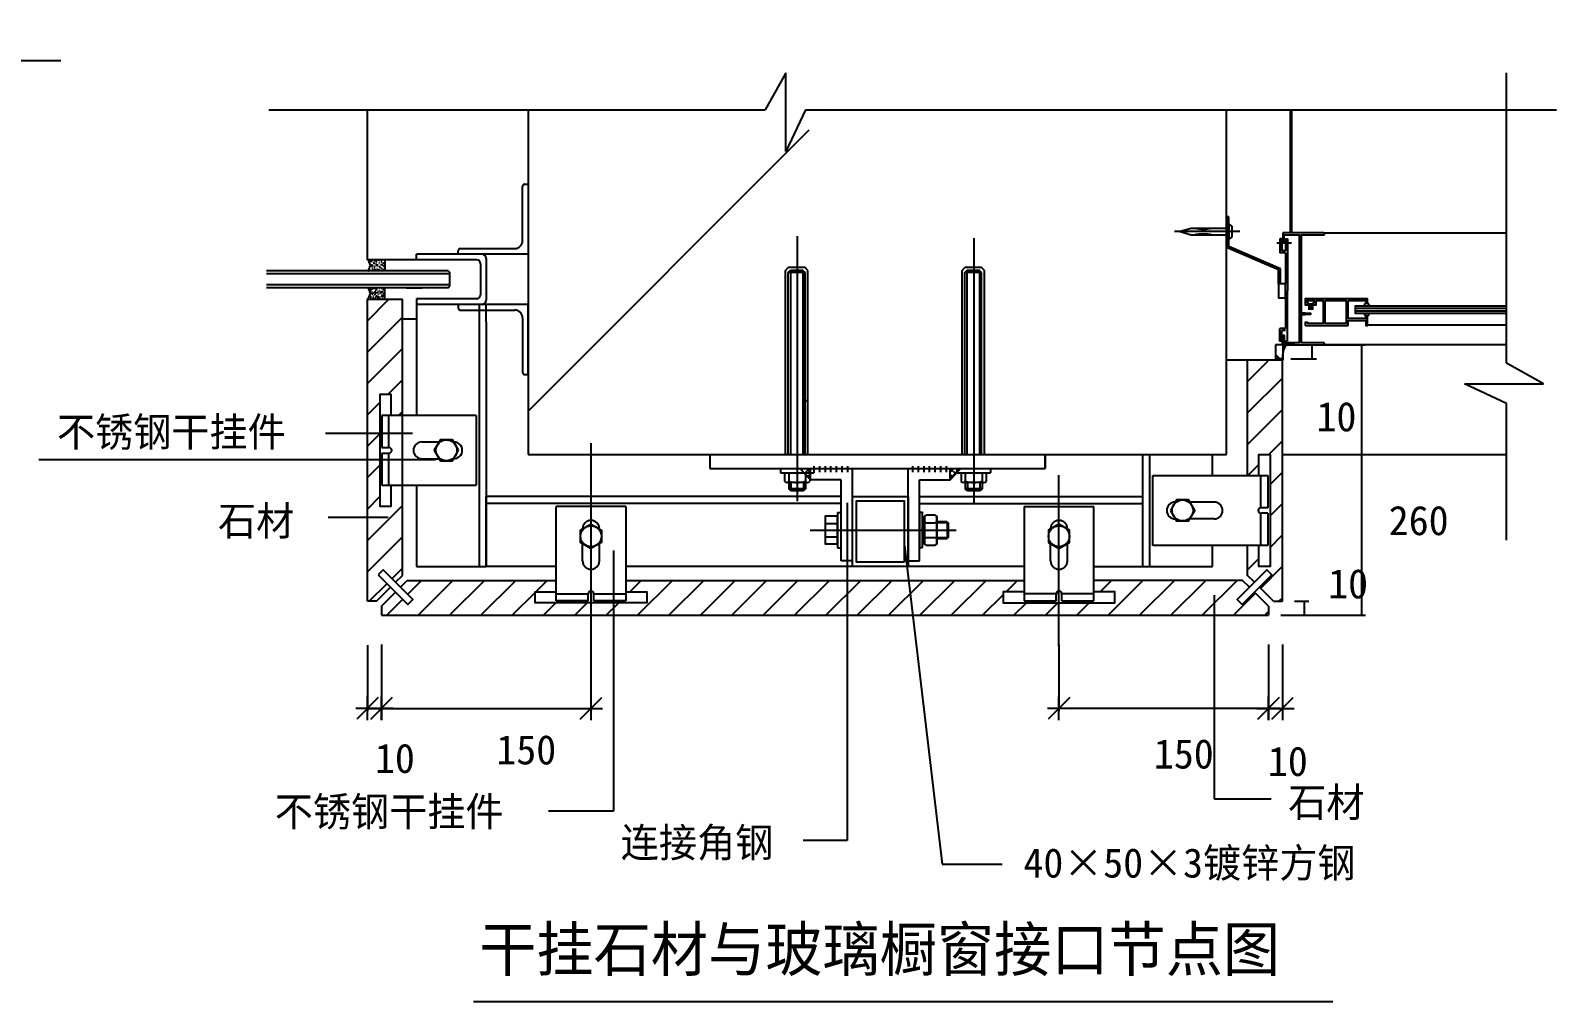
# Model space of a CAD drawing. Header units: metres. Extents: x 2704 to 4651, y 2624 to 5177.
# Drawn here: x 3559 to 4651, y 3493 to 4187 of the extents above; entities that cross this region are included whole.
import ezdxf

# ---------------------------------------------------------------- set-up
doc = ezdxf.new("R2010")
doc.units = ezdxf.units.M
for name, color, linetype in [('1', 1, 'Continuous'), ('2', 2, 'Continuous'), ('3', 5, 'Continuous'), ('4', 4, 'Continuous'), ('7', 7, 'Continuous'), ('BH', 3, 'Continuous'), ('Dim', 3, 'Continuous'), ('FILL', 8, 'Continuous'), ('LAYER2', 4, 'Continuous'), ('TEXT', 7, 'Continuous'), ('WALL', 1, 'Continuous'), ('ZJSY-CC155-D10', 7, 'Continuous')]:
    doc.layers.add(name, color=color, linetype=linetype)

# ---------------------------------------------------------------- blocks, each defined once
blk = doc.blocks.new('_ArchTick')
for p, q in [((-0.54, 0), (0.54, 0)), ((0, 0.55), (0, -0.55))]:
    blk.add_line(p, q)
at = {"color": 0, "linetype": 'ByBlock'}
blk.add_lwpolyline([(-0.5, -0.5), (0.5, 0.5)], dxfattribs=at)

msp = doc.modelspace()

# ---------------------------------------------------------------- hatches: boundary and pattern name
h = msp.add_hatch()
h.set_pattern_fill('AR-SAND', scale=0.05)
h.paths.add_polyline_path([(3812.56, 4015.32), (3800.32, 4015.32, 0.42), (3800.06, 4023.62), (3812.56, 4023.62)])
h = msp.add_hatch()
h.set_pattern_fill('AR-SAND', scale=2)
h.paths.add_polyline_path([(4113.3, 4014.19), (4111.8, 4015.69), (4102.8, 4015.69), (4101.3, 4014.19), (4101.3, 3897.69), (4099.3, 3897.69), (4099.3, 4015.69), (4101.3, 4017.69), (4113.3, 4017.69), (4115.3, 4015.69), (4115.3, 3897.69), (4113.3, 3897.69)])
h = msp.add_hatch()
h.set_pattern_fill('AR-SAND', scale=2)
h.paths.add_polyline_path([(4239.65, 4014.19), (4238.15, 4015.69), (4229.15, 4015.69), (4227.65, 4014.19), (4227.65, 3897.69), (4225.65, 3897.69), (4225.65, 4015.69), (4227.65, 4017.69), (4239.65, 4017.69), (4241.65, 4015.69), (4241.65, 3897.69), (4239.65, 3897.69)])
h = msp.add_hatch()
h.set_pattern_fill('AR-SAND', scale=0.05)
h.paths.add_polyline_path([(3800.06, 3995.02), (3812.56, 3995.02), (3812.56, 4003.32), (3800.32, 4003.32, -0.42)])
h = msp.add_hatch()
h.set_pattern_fill('ANSI31', scale=5)
h.paths.add_polyline_path([(3825.06, 3977.39), (3825.06, 3995.02), (3800.06, 3995.02), (3800.06, 3778.93), (3806.52, 3778.93), (3816.59, 3788.99), (3807.75, 3797.83), (3811.28, 3801.37), (3820.12, 3792.53), (3825.06, 3797.46), (3825.06, 3861.97), (3816.97, 3861.97), (3816.97, 3846.97), (3808.97, 3846.97), (3808.97, 3926.97), (3816.97, 3926.97), (3816.97, 3911.97), (3825.06, 3911.97), (3825.06, 3914.21)])
h = msp.add_hatch()
h.set_pattern_fill('ANSI37', scale=8)
h.paths.add_polyline_path([(4450.02, 3952.35), (4455.06, 3952.35, -0.15), (4457.52, 3962.35), (4455.02, 3962.35), (4450.02, 3962.35)])
h = msp.add_hatch()
h.set_pattern_fill('ANSI31', scale=5)
h.paths.add_polyline_path([(4455.06, 3778.93), (4448.6, 3778.93), (4438.53, 3788.99), (4447.37, 3797.83), (4443.84, 3801.37), (4435, 3792.53), (4430.06, 3797.46), (4430.06, 3818.93), (4438.15, 3818.93), (4438.15, 3803.93), (4446.15, 3803.93), (4446.15, 3883.93), (4438.15, 3883.93), (4438.15, 3868.93), (4430.06, 3868.93), (4430.06, 3950.93), (4455.06, 3950.93)])
h = msp.add_hatch()
h.set_pattern_fill('ANSI31', scale=5)
h.paths.add_polyline_path([(3960.06, 3768.93), (3960.06, 3777.84), (3920.06, 3777.84), (3920.06, 3785.84), (3935.06, 3785.84), (3935.06, 3793.93), (3828.6, 3793.93), (3823.66, 3788.99), (3832.5, 3780.15), (3828.96, 3776.62), (3820.12, 3785.46), (3810.06, 3775.39), (3810.06, 3768.93)])
h.paths.add_polyline_path([(4295.06, 3768.93), (4295.06, 3777.84), (4255.06, 3777.84), (4255.06, 3785.84), (4270.06, 3785.84), (4270.06, 3793.93), (3985.06, 3793.93), (3985.06, 3785.84), (4000.06, 3785.84), (4000.06, 3777.84), (3960.06, 3777.84), (3960.06, 3768.93)])
h = msp.add_hatch()
h.set_pattern_fill('ANSI31', scale=5)
h.paths.add_polyline_path([(4320.06, 3793.93), (4320.06, 3785.84), (4335.06, 3785.84), (4335.06, 3777.84), (4295.06, 3777.84), (4295.06, 3768.93), (4445.06, 3768.93), (4445.06, 3775.39), (4435, 3785.46), (4426.16, 3776.62), (4422.62, 3780.15), (4431.46, 3788.99), (4426.52, 3793.93)])
at = {"layer": 'BH'}
h = msp.add_hatch(dxfattribs=at)
h.set_pattern_fill('AR-CONC', scale=40)
h.paths.add_polyline_path([(3915.06, 3883.93), (4415.06, 3883.93), (4415.06, 4130.68), (4130.14, 4130.68), (4130.14, 4094.63), (4070.88, 4187.32), (4070.88, 4130.68), (3915.06, 4130.68)])
h = msp.add_hatch(dxfattribs=at)
h.set_pattern_fill('ANSI31', scale=300)
h.paths.add_polyline_path([(3915.06, 3883.93), (4415.06, 3883.93), (4415.06, 4130.68), (4130.14, 4130.68), (4130.14, 4094.63), (4070.88, 4187.32), (4070.88, 4130.68), (3915.06, 4130.68)])
h = msp.add_hatch(dxfattribs=at)
h.set_pattern_fill('AR-SAND', scale=5)
h.paths.add_polyline_path([(4415.06, 4122.21, 0.01), (4416.72, 4126.76), (4460.72, 4126.76), (4460.72, 4042.46), (4455.06, 4042.46), (4455.06, 4035.28), (4454.69, 4035.28), (4454.69, 4038.18), (4453.19, 4038.18), (4453.19, 4028.18), (4455.06, 4028.18), (4455.06, 4006.14), (4453.59, 4006.14), (4453.59, 4016.9), (4416.56, 4032.77), (4416.56, 4038.27), (4418.8, 4039.44), (4418.8, 4047.46), (4416.56, 4048.64), (4416.56, 4054.14), (4415.06, 4054.14)])
h = msp.add_hatch(dxfattribs=at)
h.set_pattern_fill('ANSI37')
h.paths.add_polyline_path([(4109.53, 3873.93), (4117.16, 3873.93), (4117.16, 3865.93)])
h = msp.add_hatch(dxfattribs=at)
h.set_pattern_fill('ANSI37')
h.paths.add_polyline_path([(4217.14, 3865.93), (4224.76, 3873.93), (4217.14, 3873.93)])
at = {"layer": 'FILL'}
h = msp.add_hatch(dxfattribs=at)
h.set_pattern_fill('ANSI37', scale=5)
h.paths.add_polyline_path([(4515.81, 3992.21, -0.52), (4516.9, 3990.21), (4513.73, 3990.21, -0.52), (4514.81, 3992.21)])
h = msp.add_hatch(dxfattribs=at)
h.set_pattern_fill('ANSI37', scale=5)
h.paths.add_polyline_path([(4515.81, 3983.22), (4514.81, 3983.22, -0.52), (4513.73, 3985.21), (4516.9, 3985.21, -0.52)])

# ---------------------------------------------------------------- linework, layer by layer
for p, q in [((3182.36, 4165.92), (3580.62, 4165.92)), ((3800.06, 4023.32), (3800.06, 4130.68)), ((4460.72, 4042.46), (4460.72, 4130.68)), ((4461.72, 4042.46), (4461.72, 4130.68)), ((3911.06, 4036.82), (3911.06, 4075.99)), ((3912.39, 4077.32), (3915.06, 4077.32)), ((3915.06, 4077.32), (3915.06, 4027.32)), ((4416.56, 4054.14), (4415.06, 4054.14)), ((4416.56, 4032.77), (4416.56, 4054.14)), ((4484.42, 4042.46), (4615.44, 4042.46)), ((3866.39, 4031.32), (3905.56, 4031.32)), ((4452.09, 4016.14), (4415.06, 4032.01)), ((4453.59, 4016.9), (4416.56, 4032.77)), ((4461.48, 4035.28), (4451.09, 4035.28)), ((4453.19, 4038.18), (4453.19, 4028.18)), ((4454.69, 4038.18), (4453.19, 4038.18)), ((4454.69, 4038.18), (4454.69, 4029.68)), ((4457.09, 4038.18), (4458.59, 4038.18)), ((4457.09, 4038.18), (4457.09, 4033.18)), ((4457.09, 4033.18), (4457.09, 4029.68)), ((4458.59, 4038.18), (4458.59, 4001.14)), ((4460.72, 4040.85), (4460.72, 4041.06)), ((4461.72, 4040.85), (4461.72, 4041.06)), ((3835.06, 4023.32, -685.71), (3800.06, 4023.32)), ((3812.56, 4023.62), (3812.56, 4015.32)), ((3835.06, 4023.32, -685.71), (3835.06, 4027.32, -685.71)), ((3882.06, 4027.32, -685.71), (3835.06, 4027.32, -685.71)), ((3878.06, 4023.32, -685.71), (3835.06, 4023.32, -685.71)), ((3865.06, 4027.32), (3865.06, 4029.99)), ((3915.06, 4027.32), (3865.06, 4027.32)), ((3881.06, 4020.32, -685.71), (3881.06, 3998.32, -685.71)), ((3885.06, 4024.32, -685.71), (3885.06, 3994.32, -685.71)), ((4457.09, 4028.18), (4453.19, 4028.18)), ((4457.09, 4029.68), (4454.69, 4029.68)), ((4457.09, 4028.18), (4457.09, 4006.14)), ((3857.76, 4015.32), (3727.9, 4015.32)), ((3858.76, 4013.32), (3727.9, 4013.32)), ((3857.76, 4015.32), (3858.76, 4014.32)), ((3858.76, 4014.32), (3858.76, 4004.32)), ((4099.3, 4015.69, -685.71), (4101.3, 4017.69, -685.71)), ((4099.3, 3883.93), (4099.3, 4015.69, -685.71)), ((4113.3, 4017.69, -685.71), (4101.3, 4017.69, -685.71)), ((4101.3, 4014.19, -685.71), (4102.8, 4015.69, -685.71)), ((4113.3, 4014.19, -685.71), (4101.3, 4014.19, -685.71)), ((4101.3, 3883.93), (4101.3, 4014.19, -685.71)), ((4111.8, 4015.69, -685.71), (4102.8, 4015.69, -685.71)), ((4102.8, 4014.19, -685.71), (4102.8, 3883.93)), ((4113.3, 4014.19, -685.71), (4111.8, 4015.69, -685.71)), ((4111.8, 4014.19, -685.71), (4111.8, 3883.93)), ((4115.3, 4015.69, -685.71), (4113.3, 4017.69, -685.71)), ((4113.3, 3883.93), (4113.3, 4014.19, -685.71)), ((4115.3, 3883.93), (4115.3, 4015.69, -685.71)), ((4225.65, 4015.69, -685.71), (4227.65, 4017.69, -685.71)), ((4225.65, 3883.93), (4225.65, 4015.69, -685.71)), ((4239.65, 4017.69, -685.71), (4227.65, 4017.69, -685.71)), ((4227.65, 4014.19, -685.71), (4229.15, 4015.69, -685.71)), ((4227.65, 3883.93), (4227.65, 4014.19, -685.71)), ((4239.65, 4014.19, -685.71), (4227.65, 4014.19, -685.71)), ((4238.15, 4015.69, -685.71), (4229.15, 4015.69, -685.71)), ((4229.15, 4014.19, -685.71), (4229.15, 3883.93)), ((4239.65, 4014.19, -685.71), (4238.15, 4015.69, -685.71)), ((4238.15, 4014.19, -685.71), (4238.15, 3883.93)), ((4241.65, 4015.69, -685.71), (4239.65, 4017.69, -685.71)), ((4239.65, 3883.93), (4239.65, 4014.19, -685.71)), ((4241.65, 3883.93), (4241.65, 4015.69, -685.71)), ((4452.09, 4006.14), (4452.09, 4016.14)), ((4453.59, 4006.14), (4453.59, 4016.9)), ((3858.76, 4005.32), (3727.9, 4005.32)), ((3857.76, 4003.32), (3727.9, 4003.32)), ((3812.56, 3995.02), (3812.56, 4003.32)), ((3842.96, 4003.32, -7.1), (3823.96, 4003.32, -3.31)), ((3827.72, 4003.32, -4.06), (3839.3, 4003.32, -4.49)), ((3842.96, 4003.32, -7.1), (3842.49, 4002.97, -6.92)), ((3844.3, 4003.32, -7.33), (3844.21, 4003.26, -7.3)), ((3845.97, 4003.32, -7.65), (3845.96, 4003.31, -7.65)), ((3847.3, 4003.32, -7.88), (3847.18, 4003.22, -7.83)), ((3857.76, 4003.32), (3858.76, 4004.32)), ((4458.59, 3965.03), (4458.59, 4001.14)), ((3800.06, 3995.02), (3825.06, 3995.02)), ((3835.06, 3995.32, -685.71), (3835.06, 3991.32)), ((3878.06, 3995.32, -685.71), (3835.06, 3995.32, -685.71)), ((3882.06, 3991.32, -685.71), (3835.06, 3991.32, -685.71)), ((3865.06, 3991.32), (3865.06, 3988.65)), ((3915.06, 3991.32), (3865.06, 3991.32)), ((3866.39, 3987.32), (3905.56, 3987.32)), ((3915.06, 3941.32), (3915.06, 3991.32)), ((4457.09, 3996.14), (4457.09, 3974.1)), ((3825.06, 3981.02), (3835.06, 3981.02)), ((3911.06, 3981.82), (3911.06, 3942.65)), ((4615.44, 3976.56), (4516.55, 3976.56)), ((4454.52, 3965.03), (4453.02, 3965.03)), ((4457.09, 3974.1), (4453.19, 3974.1)), ((4453.19, 3965.03), (4453.19, 3974.1)), ((4457.09, 3972.6), (4454.69, 3972.6)), ((4454.69, 3965.03), (4454.69, 3972.6)), ((4456.92, 3965.03), (4458.42, 3965.03)), ((4450.02, 3962.35), (4450.02, 3952.35)), ((4455.02, 3962.35), (4450.02, 3962.35)), ((4455.02, 3962.35), (4460.02, 3962.35)), ((4615.44, 3962.46), (4484.42, 3962.46)), ((3912.39, 3941.32), (3915.06, 3941.32)), ((4095.66, 3873.93), (4119.66, 3873.93)), ((4095.66, 3873.93), (4095.66, 3870.93)), ((4095.66, 3870.93), (4119.66, 3870.93)), ((4098.66, 3870.93), (4098.66, 3864.93)), ((4101.66, 3870.93), (4101.66, 3859.38)), ((4113.66, 3870.93), (4113.66, 3859.38)), ((4116.66, 3870.93), (4116.66, 3864.93)), ((4119.66, 3873.93), (4119.66, 3870.93)), ((4222.01, 3873.93), (4222.01, 3870.93)), ((4222.01, 3873.93), (4246.01, 3873.93)), ((4222.01, 3870.93), (4246.01, 3870.93)), ((4225.01, 3870.93), (4225.01, 3864.93)), ((4228.01, 3870.93), (4228.01, 3859.38)), ((4240.01, 3870.93), (4240.01, 3859.38)), ((4243.01, 3870.93), (4243.01, 3864.93)), ((4246.01, 3873.93), (4246.01, 3870.93)), ((4113.66, 3863.88), (4100.16, 3863.88)), ((4113.66, 3863.88), (4101.66, 3863.88)), ((4103.16, 3857.88), (4101.66, 3859.38)), ((4113.66, 3859.38), (4101.66, 3859.38)), ((4103.16, 3863.88), (4103.16, 3859.38)), ((4112.16, 3857.88), (4103.16, 3857.88)), ((4112.16, 3863.88), (4112.16, 3859.38)), ((4113.66, 3859.38), (4112.16, 3857.88)), ((4113.66, 3863.88), (4115.16, 3863.88)), ((4240.01, 3863.88), (4226.51, 3863.88)), ((4240.01, 3863.88), (4228.01, 3863.88)), ((4240.01, 3859.38), (4228.01, 3859.38)), ((4229.51, 3857.88), (4228.01, 3859.38)), ((4229.51, 3863.88), (4229.51, 3859.38)), ((4238.51, 3857.88), (4229.51, 3857.88)), ((4238.51, 3863.88), (4238.51, 3859.38)), ((4240.01, 3859.38), (4238.51, 3857.88)), ((4240.01, 3863.88), (4241.51, 3863.88)), ((4143.4, 3849.29), (4143.4, 3607.84)), ((3976.11, 3815.19), (3976.11, 3628.8)), ((4184.56, 3818.63, -685.71), (4211.48, 3590.83, -685.71)), ((4406.22, 3783.23, -685.71), (4406.24, 3637.7, -685.71)), ((3800.06, 3747.55, -685.71), (3800.06, 3700.35, -685.71)), ((3810.06, 3748.06), (3810.06, 3700.35)), ((3810.06, 3748.06, -685.71), (3810.06, 3700.35, -685.71)), ((3960.06, 3748.06), (3960.06, 3700.35)), ((4295.06, 3748.06, 685.71), (4295.06, 3700.35, 685.71)), ((4445.06, 3748.06, 685.71), (4445.06, 3700.35, 685.71)), ((4445.06, 3748.06, 685.71), (4445.06, 3700.35, 685.71)), ((4455.06, 3748.06, 685.71), (4455.06, 3700.35, 685.71)), ((3800.06, 3702.35, -685.71), (3810.06, 3702.35, -685.71)), ((3810.06, 3702.35), (3960.06, 3702.35)), ((4445.06, 3702.35, 685.71), (4295.06, 3702.35, 685.71)), ((4445.06, 3702.35, 685.71), (4455.06, 3702.35, 685.71)), ((4406.24, 3637.7, -685.71), (4447.03, 3637.7, -685.71)), ((3976.11, 3628.8), (3929.74, 3628.8)), ((4143.4, 3607.84), (4111.9, 3607.84)), ((4211.48, 3590.83, -685.71), (4254.36, 3590.83, -685.71)), ((3875.95, 3492.64), (4491.06, 3492.64))]:
    msp.add_line(p, q)
for points in [[(4452.09, 4006.14), (4452.09, 3996.14), (4457.09, 3996.14), (4457.09, 4006.14)], [(4485.49, 3994.06), (4497.63, 3994.06), (4500.69, 3994.06), (4500.69, 3977.76), (4497.32, 3977.76), (4485.49, 3977.76)], [(4187.15, 3803.93), (4147.15, 3803.93), (4147.15, 3853.93), (4187.15, 3853.93)], [(4184.15, 3806.93), (4150.15, 3806.93), (4150.15, 3850.93), (4184.15, 3850.93)]]:
    msp.add_lwpolyline(points, close=True)
msp.add_lwpolyline([(4502.09, 3994.06), (4514.61, 3994.06), (4514.61, 3992.41, 0.41), (4514.81, 3992.21), (4515.81, 3992.21, 0.41), (4516.01, 3992.41), (4516.01, 3995.26, 0.41), (4515.81, 3995.46), (4471.42, 3995.46, 0.41), (4471.22, 3995.26), (4471.22, 3991.26, 0.41), (4471.42, 3991.06), (4473.27, 3991.06, 0.41), (4473.47, 3991.26), (4473.47, 3992.26, 0.41), (4473.27, 3992.46), (4472.62, 3992.46), (4472.62, 3994.06), (4477.82, 3994.06), (4477.82, 3992.46), (4477.17, 3992.46, 0.41), (4476.97, 3992.26), (4476.97, 3991.26, 0.41), (4477.17, 3991.06), (4479.02, 3991.06, 0.41), (4479.22, 3991.26), (4479.22, 3994.06), (4484.09, 3994.06), (4484.09, 3977.76), (4473.22, 3977.76), (4473.22, 3978.26, 0.41), (4473.02, 3978.46), (4471.42, 3978.46, 0.41), (4471.22, 3978.26), (4471.22, 3976.56, 0.41), (4471.42, 3976.36), (4501.89, 3976.36, 0.41), (4502.09, 3976.56), (4502.09, 3979.97), (4514.61, 3979.97), (4514.61, 3976.56, 0.41), (4514.81, 3976.36), (4515.81, 3976.36, 0.41), (4516.01, 3976.56), (4516.01, 3983.01, 0.41), (4515.81, 3983.21), (4514.81, 3983.21, 0.41), (4514.61, 3983.01), (4514.61, 3981.37), (4502.09, 3981.37)], format="xyb", close=True)
for points in [[(4615.44, 3990.21), (4507.09, 3990.21), (4507.09, 3985.21), (4615.44, 3985.21)], [(4455.06, 3952.35), (4450.02, 3952.35)], [(3832.29, 3898.93), (3770.08, 3898.93)], [(3848.67, 3880.28), (3564.9, 3880.28)], [(3814.82, 3838.97), (3771.94, 3838.97)]]:
    msp.add_lwpolyline(points)
for centre, radius, start, end in [((3912.39, 4075.99), 1.33, 90, 180), ((3866.39, 4029.99), 1.33, 90, 180), ((3905.56, 4036.82), 5.5, 270, 0), ((3796.07, 4019.34), 5.85, 316.61, 47.03), ((3878.06, 4020.32, -685.71), 3, 0, 90), ((3882.06, 4024.32, -685.71), 3, 0, 90), ((3796.07, 3999.3), 5.85, 312.97, 43.39), ((3878.06, 3998.32, -685.71), 3, 270, 0), ((3866.39, 3988.65), 1.33, 180, 270), ((3882.06, 3994.32, -685.71), 3, 270, 0), ((3905.56, 3981.82), 5.5, 360, 90), ((4472.1, 3953.47), 17.08, 148.66, 183.75), ((3912.39, 3942.65), 1.33, 180, 270), ((4100.16, 3865.48), 1.6, 200.02, 339.98), ((4107.66, 3881.55), 17.67, 250.15, 289.85), ((4115.16, 3865.48), 1.6, 200.02, 339.98), ((4226.51, 3865.48), 1.6, 200.02, 339.98), ((4234.01, 3881.55), 17.67, 250.15, 289.85), ((4241.51, 3865.48), 1.6, 200.02, 339.98)]:
    msp.add_arc(centre, radius, start, end)
at = {"layer": '1'}
for p, q in [((4424.53, 4043.45), (4377.81, 4043.45)), ((4418.8, 4047.46), (4418.8, 4039.44)), ((4474, 3992.36), (4474, 3987.45)), ((4474.5, 3992.36), (4474.5, 3987.45)), ((4475, 3992.36), (4475, 3987.45)), ((4475.5, 3992.36), (4475.5, 3987.45)), ((4476, 3992.36), (4476, 3987.45)), ((4476.5, 3992.36), (4476.5, 3987.45))]:
    msp.add_line(p, q, dxfattribs=at)
for points in [[(4416.56, 4040.96), (4389.56, 4040.96), (4381.15, 4043.45), (4389.56, 4045.95), (4416.56, 4045.95)], [(4418.8, 4047.46), (4416.56, 4048.64), (4416.56, 4038.27), (4418.8, 4039.44)]]:
    msp.add_lwpolyline(points, dxfattribs=at)
for centre, start, end in [((4398.43, 4070.85), 255.4, 284.6), ((4398.43, 4016.06), 75.4, 104.6)]:
    msp.add_arc(centre, 25.73, start, end, dxfattribs=at)
at = {"layer": '2'}
msp.add_lwpolyline([(4455.32, 4042.46), (4455.32, 4036.31, 1.69), (4456.32, 4036.85), (4456.32, 4041.06), (4467.22, 4041.06), (4467.22, 3963.86), (4456.32, 3963.86), (4456.32, 3968.06, 1.69), (4455.32, 3968.61), (4455.32, 3962.46), (4484.42, 3962.46, 1), (4484.42, 3963.86), (4468.62, 3963.86), (4468.62, 3984.06), (4471.22, 3984.06), (4475.22, 3984.36), (4475.22, 3984.76), (4471.22, 3985.06), (4468.62, 3985.06), (4468.62, 4041.06), (4484.42, 4041.06, 1), (4484.42, 4042.46)], format="xyb", close=True, dxfattribs=at)
for centre, start, end in [((4514.96, 3990.83), 96.19, 206.6), ((4515.66, 3990.83), 333.4, 83.81), ((4514.96, 3984.59), 153.4, 263.81), ((4515.66, 3984.59), 276.19, 26.6)]:
    msp.add_arc(centre, 1.38, start, end, dxfattribs=at)
at = {"layer": '3'}
for p, q in [((3880.06, 3991.32), (3880.06, 3803.93)), ((3815.47, 3888.97), (3815.47, 3911.97)), ((3960.06, 3892.02, -685.71), (3960.06, 3746.76, -685.71)), ((4360.06, 3803.93), (4360.06, 3883.93)), ((4295.06, 3746.76), (4295.06, 3869.26)), ((4439.65, 3845.93), (4439.65, 3868.93)), ((4139.16, 3848.93), (3885.06, 3848.93)), ((4195.14, 3848.93), (4355.06, 3848.93)), ((4127.59, 3834.67, -1371.42), (4136.53, 3834.67, -1371.42)), ((4136.53, 3842.56, -1371.42), (4136.53, 3820.6, -1371.42)), ((4136.53, 3842.56, -1371.42), (4139.16, 3842.56, -1371.42)), ((4198.84, 3839.33, -1371.42), (4198.84, 3820.38, -1371.42)), ((4198.84, 3823.78, -1371.42), (4198.84, 3835.89, -1371.42)), ((4206.4, 3840.5, -1371.42), (4200.01, 3840.5, -1371.42)), ((4200.04, 3835.21, -1371.42), (4206.37, 3835.21, -1371.42)), ((4207.57, 3839.88, -1371.42), (4207.57, 3820.38, -1371.42)), ((4207.57, 3820.38, -1371.42), (4207.57, 3839.33, -1371.42)), ((4215.02, 3835.89, -1371.42), (4207.57, 3835.89, -1371.42)), ((4215.77, 3835.14, -1371.42), (4207.57, 3835.14, -1371.42)), ((4117.04, 3829.89, -1371.42), (4221.56, 3829.89, -1371.42)), ((4127.59, 3825.11, -1371.42), (4136.53, 3825.11, -1371.42)), ((4200.04, 3824.5, -1371.42), (4206.37, 3824.5, -1371.42)), ((4207.57, 3824.64, -1371.42), (4215.77, 3824.64, -1371.42)), ((4207.57, 3823.89, -1371.42), (4215.02, 3823.89, -1371.42)), ((4136.53, 3820.6, -1371.42), (4136.53, 3817.22, -1371.42)), ((4136.53, 3817.22, -1371.42), (4139.16, 3817.22, -1371.42)), ((4200.01, 3819.21, -1371.42), (4206.4, 3819.21, -1371.42)), ((4207.57, 3820.38, -1371.42), (4207.57, 3819.75, -1371.42)), ((3962.06, 3784.34, -685.71), (3985.06, 3784.34, -685.71)), ((3962.06, 3784.34, -685.71), (3985.06, 3784.34, -685.71)), ((4293.06, 3784.34), (4270.06, 3784.34)), ((4293.06, 3784.34), (4270.06, 3784.34))]:
    msp.add_line(p, q, dxfattribs=at)
for points in [[(4136.53, 3820.03), (4136.53, 3839.76), (4127.59, 3839.76), (4127.59, 3820.03)], [(4197.38, 3817.45), (4197.38, 3842.43), (4195.14, 3842.43), (4195.14, 3817.45)], [(4198.84, 3820.38), (4198.84, 3838.84), (4197.38, 3838.84), (4197.38, 3820.38)]]:
    msp.add_lwpolyline(points, close=True, dxfattribs=at)
for centre, radius, start, end in [((4200.01, 3839.33, -1371.42), 1.17, 90, 180), ((4200.55, 3836.94, -1371.42), 1.81, 199.12, 253.68), ((4200.55, 3833.47, -1371.42), 1.81, 106.32, 160.88), ((4205.86, 3836.94, -1371.42), 1.81, 286.32, 340.88), ((4205.86, 3833.47, -1371.42), 1.81, 19.12, 73.68), ((4206.4, 3839.33, -1371.42), 1.17, 0, 90), ((4200.55, 3826.24, -1371.42), 1.81, 199.12, 253.68), ((4200.55, 3822.77, -1371.42), 1.81, 106.32, 160.88), ((4205.86, 3826.24, -1371.42), 1.81, 286.32, 340.88), ((4205.86, 3822.77, -1371.42), 1.81, 19.12, 73.68), ((4200.01, 3820.38, -1371.42), 1.17, 180, 270), ((4206.4, 3820.38, -1371.42), 1.17, 270, 0)]:
    msp.add_arc(centre, radius, start, end, dxfattribs=at)
at = {"layer": '4'}
for p, q in [((3800.06, 3778.93), (3800.06, 3995.02)), ((3825.06, 3977.39), (3825.06, 3995.02)), ((3835.06, 3991.32), (3835.06, 3977.39)), ((3885.06, 3978.98, -685.71), (3885.06, 3991.32, -685.71)), ((4507.09, 3988.71), (4615.44, 3988.71)), ((3825.06, 3914.21, -685.71), (3825.06, 3977.39, -685.71)), ((3835.06, 3977.39, -365.08), (3835.06, 3911.97)), ((3835.06, 3977.39), (3835.06, 3962.39)), ((3885.06, 3978.98, -685.71), (3885.06, 3803.93)), ((4507.09, 3986.71), (4615.44, 3986.71)), ((4455.06, 3951.45), (4415.06, 3951.45)), ((4430.06, 3868.93), (4430.06, 3951.45)), ((4455.06, 3778.93), (4455.06, 3951.45)), ((3810.47, 3911.97), (3810.47, 3888.97)), ((3877.97, 3911.97), (3810.47, 3911.97)), ((3825.06, 3797.46, -685.71), (3825.06, 3914.21, -685.71)), ((3877.97, 3911.97), (3877.97, 3861.97)), ((3810.47, 3888.97), (3815.47, 3888.97)), ((3810.47, 3884.97), (3810.47, 3861.97)), ((3810.47, 3884.97), (3815.47, 3884.97)), ((4045.06, 3883.93), (4045.06, 3873.93)), ((4285.06, 3883.93), (4285.06, 3873.93)), ((4285.06, 3873.93), (4285.06, 3883.93)), ((4355.06, 3803.93), (4355.06, 3883.93)), ((4405.06, 3868.93), (4405.06, 3883.93)), ((4455.06, 3883.93), (4615.44, 3883.93)), ((4045.06, 3873.93), (4285.06, 3873.93)), ((4117.16, 3865.93), (4117.16, 3873.93)), ((4147.16, 3807.95, -1371.42), (4147.16, 3873.93, -685.71)), ((4187.14, 3807.95, -1371.42), (4187.14, 3873.93, -685.71)), ((4217.14, 3865.93), (4217.14, 3873.93)), ((4362.15, 3868.93), (4444.65, 3868.93)), ((4362.15, 3818.93), (4362.15, 3868.93)), ((4444.65, 3868.93), (4444.65, 3845.93)), ((3810.47, 3861.97), (3877.97, 3861.97)), ((3835.06, 3861.97), (3835.06, 3803.93)), ((4139.16, 3865.93), (4117.16, 3865.93)), ((4139.16, 3807.95, -1371.42), (4139.16, 3865.93, -685.71)), ((4195.14, 3807.95, -1371.42), (4195.14, 3865.93, -685.71)), ((4195.14, 3865.93), (4217.14, 3865.93)), ((4139.16, 3853.93, -1371.42), (3885.06, 3853.93)), ((3885.06, 3803.93), (3885.06, 3853.93)), ((3935.06, 3779.34, -685.71), (3935.06, 3846.84, -685.71)), ((3985.06, 3846.84, -685.71), (3935.06, 3846.84, -685.71)), ((3935.06, 3779.34, -685.71), (3935.06, 3846.84, -685.71)), ((3985.06, 3846.84, -685.71), (3985.06, 3779.34, -685.71)), ((3985.06, 3846.84, -685.71), (3985.06, 3779.34, -685.71)), ((4195.14, 3853.93, -1371.42), (4355.06, 3853.93, -744.51)), ((4270.06, 3846.84), (4270.06, 3779.34)), ((4270.06, 3846.84), (4320.06, 3846.84)), ((4270.06, 3846.84), (4270.06, 3779.34)), ((4320.06, 3779.34), (4320.06, 3846.84)), ((4320.06, 3779.34), (4320.06, 3846.84)), ((4444.65, 3845.93), (4439.65, 3845.93)), ((4444.65, 3841.93), (4439.65, 3841.93)), ((4444.65, 3841.93), (4444.65, 3818.93)), ((4444.65, 3818.93), (4362.15, 3818.93)), ((4405.06, 3803.93), (4405.06, 3818.93)), ((4430.06, 3797.46), (4430.06, 3818.93)), ((3835.06, 3803.93), (3885.06, 3803.93)), ((3935.06, 3803.93, -685.71), (3885.06, 3803.93)), ((4270.06, 3803.93, -689.34), (3985.06, 3803.93, -685.71)), ((4147.16, 3807.95, -1371.42), (4139.16, 3807.95, -1371.42)), ((4187.14, 3807.95, -1371.42), (4195.14, 3807.95, -1371.42)), ((4320.06, 3803.93), (4405.06, 3803.93)), ((3820.12, 3792.53, -685.71), (3825.06, 3797.46, -685.71)), ((3823.66, 3788.99, -685.71), (3828.6, 3793.93, -685.71)), ((3828.6, 3793.93), (3935.06, 3793.93)), ((3985.06, 3793.93), (4270.06, 3793.93)), ((4426.52, 3793.93), (4320.06, 3793.93)), ((4431.46, 3788.99), (4426.52, 3793.93)), ((4435, 3792.53), (4430.06, 3797.46)), ((3806.52, 3778.93, -685.71), (3816.59, 3788.99, -685.71)), ((3810.06, 3775.39, -685.71), (3820.12, 3785.46, -685.71)), ((3958.06, 3779.34, -685.71), (3935.06, 3779.34, -685.71)), ((3958.06, 3779.34, -685.71), (3935.06, 3779.34, -685.71)), ((3958.06, 3779.34, -685.71), (3958.06, 3784.34, -685.71)), ((3958.06, 3779.34, -685.71), (3958.06, 3784.34, -685.71)), ((3962.06, 3779.34, -685.71), (3962.06, 3784.34, -685.71)), ((3962.06, 3779.34, -685.71), (3962.06, 3784.34, -685.71)), ((3985.06, 3779.34, -685.71), (3962.06, 3779.34, -685.71)), ((3985.06, 3779.34, -685.71), (3962.06, 3779.34, -685.71)), ((4270.06, 3779.34), (4293.06, 3779.34)), ((4270.06, 3779.34), (4293.06, 3779.34)), ((4293.06, 3779.34), (4293.06, 3784.34)), ((4293.06, 3779.34), (4293.06, 3784.34)), ((4297.06, 3779.34), (4297.06, 3784.34)), ((4297.06, 3779.34), (4297.06, 3784.34)), ((4297.06, 3779.34), (4320.06, 3779.34)), ((4297.06, 3779.34), (4320.06, 3779.34)), ((4445.06, 3775.39), (4435, 3785.46)), ((4448.6, 3778.93), (4438.53, 3788.99)), ((3806.52, 3778.93, -685.71), (3800.06, 3778.93, -685.71)), ((3810.06, 3775.39, -685.71), (3810.06, 3768.93, -685.71)), ((3810.06, 3768.93), (4445.06, 3768.93)), ((4445.06, 3775.39), (4445.06, 3768.93)), ((4448.6, 3778.93), (4455.06, 3778.93))]:
    msp.add_line(p, q, dxfattribs=at)
for centre, start, end in [((3815.47, 3886.97), 270, 90), ((4439.65, 3843.93), 90, 270), ((3960.06, 3784.34, -685.71), 0, 180), ((3960.06, 3784.34, -685.71), 0, 180), ((4295.06, 3784.34), 360, 180), ((4295.06, 3784.34), 0, 180)]:
    msp.add_arc(centre, 2, start, end, dxfattribs=at)
at = {"layer": '7'}
for p, q in [((3838.97, 3892.97), (3851.39, 3892.97)), ((3861.78, 3892.97), (3861.97, 3892.97)), ((3815.47, 3861.97), (3815.47, 3884.97)), ((3838.97, 3880.97), (3851.39, 3880.97)), ((3861.78, 3880.97), (3861.97, 3880.97)), ((4378.34, 3849.93), (4378.15, 3849.93)), ((4406.15, 3849.93), (4388.73, 3849.93)), ((4378.34, 3837.93), (4378.15, 3837.93)), ((4406.15, 3837.93), (4388.73, 3837.93)), ((4439.65, 3818.93), (4439.65, 3841.93)), ((3954.06, 3830.65, -685.71), (3954.06, 3830.84, -685.71)), ((3966.06, 3830.65, -685.71), (3966.06, 3830.84, -685.71)), ((4289.06, 3830.65), (4289.06, 3830.84)), ((4301.06, 3830.65), (4301.06, 3830.84)), ((3954.06, 3807.84, -685.71), (3954.06, 3820.26, -685.71)), ((3966.06, 3807.84, -685.71), (3966.06, 3820.26, -685.71)), ((4289.06, 3807.84), (4289.06, 3820.26)), ((4301.06, 3807.84), (4301.06, 3820.26)), ((3935.06, 3784.34, -685.71), (3958.06, 3784.34, -685.71)), ((3935.06, 3784.34, -685.71), (3958.06, 3784.34, -685.71)), ((4320.06, 3784.34), (4297.06, 3784.34)), ((4320.06, 3784.34), (4297.06, 3784.34))]:
    msp.add_line(p, q, dxfattribs=at)
for points in [[(3816.97, 3911.97), (3816.97, 3926.97), (3808.97, 3926.97), (3808.97, 3846.97), (3816.97, 3846.97), (3816.97, 3861.97)], [(4438.15, 3868.93), (4438.15, 3883.93), (4446.15, 3883.93), (4446.15, 3803.93), (4438.15, 3803.93), (4438.15, 3818.93)], [(3985.06, 3785.84), (4000.06, 3785.84), (4000.06, 3777.84), (3920.06, 3777.84), (3920.06, 3785.84), (3935.06, 3785.84)], [(4270.06, 3785.84), (4255.06, 3785.84), (4255.06, 3777.84), (4335.06, 3777.84), (4335.06, 3785.84), (4320.06, 3785.84)]]:
    msp.add_lwpolyline(points, dxfattribs=at)
for points in [[(3865.25, 3886.97), (3860.92, 3894.47), (3852.26, 3894.47), (3847.93, 3886.97), (3852.26, 3879.47), (3860.92, 3879.47)], [(4374.87, 3843.93), (4379.2, 3836.43), (4387.86, 3836.43), (4392.19, 3843.93), (4387.86, 3851.43), (4379.2, 3851.43)], [(3960.06, 3834.12), (3967.56, 3829.79), (3967.56, 3821.13), (3960.06, 3816.8), (3952.56, 3821.13), (3952.56, 3829.79)], [(4295.06, 3834.12), (4287.56, 3829.79), (4287.56, 3821.13), (4295.06, 3816.8), (4302.56, 3821.13), (4302.56, 3829.79)], [(3807.75, 3797.83), (3828.96, 3776.62), (3832.5, 3780.15), (3811.28, 3801.37)], [(4447.37, 3797.83), (4426.16, 3776.62), (4422.62, 3780.15), (4443.84, 3801.37)]]:
    msp.add_lwpolyline(points, close=True, dxfattribs=at)
for centre in [(3856.59, 3886.97), (4383.53, 3843.93), (3960.06, 3825.46, -685.71), (4295.06, 3825.46)]:
    msp.add_circle(centre, 7.5, dxfattribs=at)
for centre, start, end in [((3838.97, 3886.97), 90, 270), ((3861.97, 3886.97), 270, 90), ((4378.15, 3843.93), 90, 270), ((4406.15, 3843.93), 270, 90), ((3960.06, 3830.84, -685.71), 0, 180), ((4295.06, 3830.84), 360, 180), ((3960.06, 3807.84, -685.71), 180, 0), ((4295.06, 3807.84), 180, 360)]:
    msp.add_arc(centre, 6, start, end, dxfattribs=at)
at = {"layer": 'BH'}
for p, q in [((4615.42, 3949.44), (4615.44, 4156.97)), ((3729.55, 4130.68), (4084.69, 4130.68)), ((4113.54, 4130.68), (4651.17, 4130.68)), ((4415.06, 4054.14), (4415.06, 4032.01)), ((4107.66, 4040.19), (4107.66, 3850.51)), ((4234.01, 4038.7), (4234.01, 3849.37)), ((4455.32, 3962.46), (4455.32, 3951.45)), ((4615.44, 3822.76), (4615.42, 3920.59)), ((4045.06, 3883.93), (4285.06, 3883.93)), ((4117.16, 3865.93), (4109.53, 3873.93)), ((4119.86, 3871.41), (4119.86, 3875.54)), ((4123.86, 3871.41), (4123.86, 3875.54)), ((4127.86, 3871.41), (4127.86, 3875.54)), ((4131.86, 3871.41), (4131.86, 3875.54)), ((4135.86, 3871.41), (4135.86, 3875.54)), ((4139.86, 3871.41), (4139.86, 3875.54)), ((4143.86, 3871.41), (4143.86, 3875.54)), ((4190.44, 3871.41), (4190.44, 3875.54)), ((4194.44, 3871.41), (4194.44, 3875.54)), ((4198.44, 3871.41), (4198.44, 3875.54)), ((4202.44, 3871.41), (4202.44, 3875.54)), ((4206.44, 3871.41), (4206.44, 3875.54)), ((4210.44, 3871.41), (4210.44, 3875.54)), ((4214.44, 3871.41), (4214.44, 3875.54)), ((4217.14, 3865.93), (4224.76, 3873.93)), ((4215.02, 3835.89, -1371.42), (4215.77, 3835.14, -1371.42)), ((4215.02, 3835.89, -1371.42), (4215.02, 3823.89, -1371.42)), ((4215.77, 3835.14, -1371.42), (4215.77, 3824.64, -1371.42)), ((4215.77, 3824.64, -1371.42), (4215.02, 3823.89, -1371.42))]:
    msp.add_line(p, q, dxfattribs=at)
at = {"layer": 'Dim'}
for p, q in [((4461.06, 3962.35), (4479.28, 3962.35)), ((4464.7, 3962.46), (4514.51, 3962.46)), ((4476.28, 3952.35), (4476.28, 3962.35)), ((4511.51, 3962.46), (4511.51, 3768.93)), ((4461.06, 3952.35), (4479.28, 3952.35)), ((4453.88, 3768.93), (4514.51, 3768.93)), ((4463.45, 3768.93), (4473.83, 3768.93)), ((4463.64, 3778.93), (4473.83, 3778.93)), ((4470.83, 3768.93), (4470.83, 3778.93))]:
    msp.add_line(p, q, dxfattribs=at)
at = {"layer": 'LAYER2'}
for p, q in [((4455.02, 3962.35), (4455.02, 3968.65)), ((4456.42, 3963.75), (4456.42, 3968.65)), ((4456.42, 3963.75), (4463.92, 3963.75))]:
    msp.add_line(p, q, dxfattribs=at)
for points in [[(4467.22, 3963.86), (4467.22, 4041.06)], [(4468.62, 3985.06), (4468.62, 4041.06)]]:
    msp.add_lwpolyline(points, dxfattribs=at)
at = {"layer": 'WALL'}
for p, q in [((3915.06, 4130.68), (3915.06, 3883.93)), ((4415.06, 3883.93), (4415.06, 4130.68)), ((3915.06, 3883.93), (4415.06, 3883.93))]:
    msp.add_line(p, q, dxfattribs=at)
at = {"layer": 'ZJSY-CC155-D10'}
for p, q in [((4099.51, 4157.05), (4084.69, 4130.68)), ((4099.51, 4128.86), (4099.51, 4157.05)), ((4113.54, 4130.68), (4099.51, 4100.66)), ((4099.51, 4100.66), (4099.51, 4128.86)), ((4641.8, 3934.62), (4615.42, 3949.44)), ((4615.42, 3920.59), (4585.41, 3934.62)), ((4585.41, 3934.62), (4613.6, 3934.62)), ((4613.6, 3934.62), (4641.8, 3934.62))]:
    msp.add_line(p, q, dxfattribs=at)

# ---------------------------------------------------------------- block references
at = {"xscale": 15.4, "yscale": 15.4, "zscale": 15.4, "rotation": 180}
for p in [(3800.06, 3702.35, -685.71), (3810.06, 3702.35), (4295.06, 3702.35, 685.71), (4445.06, 3702.35, 685.71)]:
    msp.add_blockref('_ArchTick', p, dxfattribs=at)
at = {"xscale": 15.4, "yscale": 15.4, "zscale": 15.4}
for p in [(3810.06, 3702.35, -685.71), (3960.06, 3702.35), (4445.06, 3702.35, 685.71), (4455.06, 3702.35, 685.71)]:
    msp.add_blockref('_ArchTick', p, dxfattribs=at)

# ---------------------------------------------------------------- texts
msp.add_text('干挂石材与玻璃橱窗接口节点图', height=31.5).set_placement((3880.06, 3514.3, 2.06))
at = {"char_height": 21, "attachment_point": 1}
for s, insert in [('150', (3892.32, 3683.26)), ('10', (3805.42, 3677.1, -685.71)), ('150', (4362.98, 3680.31, 685.71)), ('10', (4444.59, 3675, 685.71))]:
    msp.add_mtext(s, dxfattribs=dict(at, insert=insert))
at = {"layer": 'Dim', "char_height": 21, "attachment_point": 1}
for s, insert in [('\\A1;10', (4479.39, 3921.59)), ('\\A1;260', (4531.1, 3847.3)), ('\\A1;10', (4487.74, 3802.03))]:
    msp.add_mtext(s, dxfattribs=dict(at, insert=insert))
at = {"layer": 'TEXT'}
for s, p in [('不锈钢干挂件', (3577.81, 3889.62)), ('石材', (3693.12, 3826.04)), ('石材', (4459.14, 3624.65)), ('不锈钢干挂件', (3733.71, 3617.99)), ('连接角钢', (3981.39, 3595.83)), ('40×50×3镀锌方钢', (4269.59, 3581.27, -685.71))]:
    msp.add_text(s, height=21, dxfattribs=at).set_placement(p)

doc.saveas('drawing.dxf')
